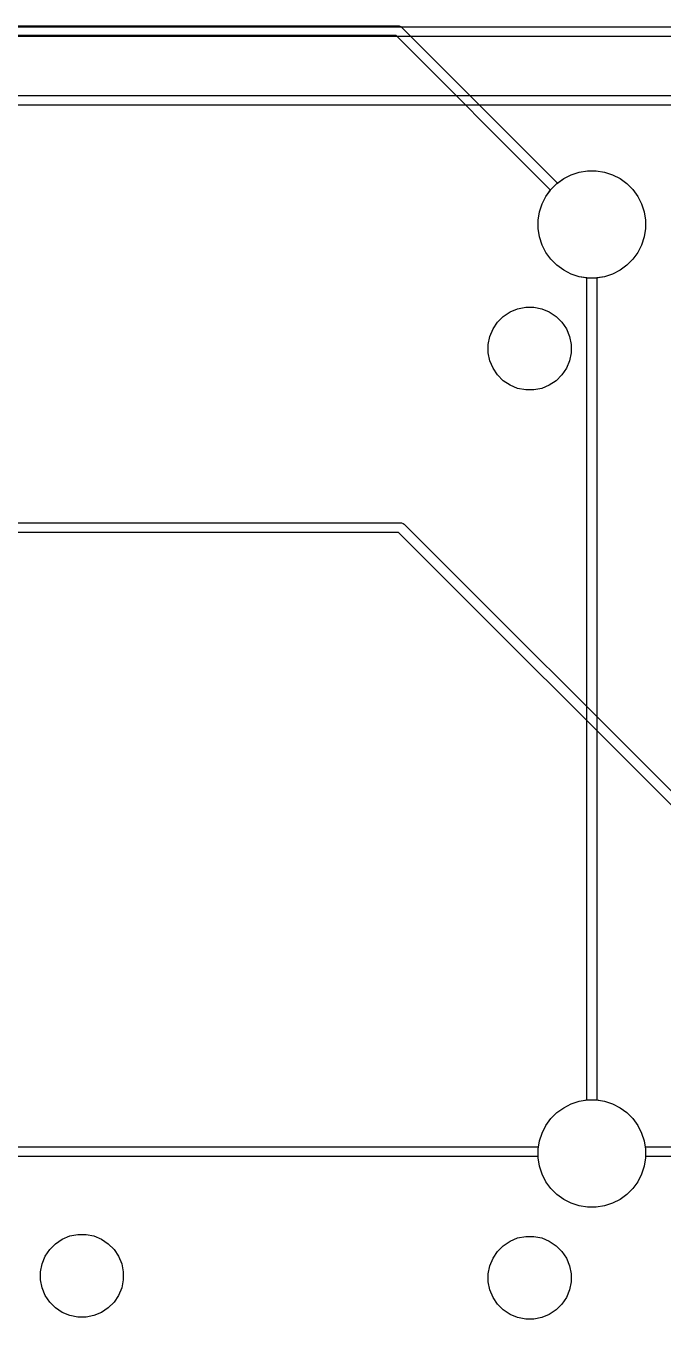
# Model space of a CAD drawing. Header units: inches. Extents: x 4.57 to 7.67, y -3.82 to -2.6.
# Drawn here: x 6.08 to 6.593, y -3.775 to -2.734 of the extents above; entities that cross this region are included whole.
import ezdxf

# ---------------------------------------------------------------- set-up
doc = ezdxf.new("R2010")
doc.units = ezdxf.units.IN
doc.header["$MEASUREMENT"] = 0
doc.layers.add('F.Cu', color=13, linetype='CONTINUOUS', true_color=0xc83434)

msp = doc.modelspace()

# ---------------------------------------------------------------- linework, layer by layer
at = {"layer": 'F.Cu', "linetype": 'CONTINUOUS'}
for p, q in [((5.3875, -2.7339), (6.3795, -2.7339)), ((5.4176, -2.7346), (6.8083, -2.7346)), ((6.3795, -2.7339), (6.3803, -2.7339)), ((6.3803, -2.7339), (6.3817, -2.7345)), ((6.3817, -2.7345), (6.3823, -2.735)), ((6.3823, -2.735), (6.5077, -2.8604)), ((6.3779, -2.7417), (5.3875, -2.7417)), ((6.8066, -2.7425), (5.4192, -2.7425)), ((6.5022, -2.866), (6.3779, -2.7417)), ((5.4625, -2.7898), (6.7423, -2.7898)), ((6.7423, -2.7976), (5.4641, -2.7976)), ((6.5189, -2.8537), (6.5253, -2.8516)), ((6.5189, -2.8537), (6.5253, -2.8516)), ((6.5189, -2.8537), (6.5253, -2.8516)), ((6.5253, -2.8516), (6.532, -2.8505)), ((6.5253, -2.8516), (6.532, -2.8505)), ((6.5253, -2.8516), (6.532, -2.8505)), ((6.532, -2.8505), (6.5388, -2.8505)), ((6.532, -2.8505), (6.5388, -2.8505)), ((6.532, -2.8505), (6.5388, -2.8505)), ((6.5388, -2.8505), (6.5455, -2.8516)), ((6.5388, -2.8505), (6.5455, -2.8516)), ((6.5388, -2.8505), (6.5455, -2.8516)), ((6.5455, -2.8516), (6.552, -2.8537)), ((6.5455, -2.8516), (6.552, -2.8537)), ((6.5455, -2.8516), (6.552, -2.8537)), ((6.5025, -2.8656), (6.5073, -2.8608)), ((6.5025, -2.8656), (6.5073, -2.8608)), ((6.5073, -2.8608), (6.5128, -2.8568)), ((6.5073, -2.8608), (6.5128, -2.8568)), ((6.5077, -2.8604), (6.5128, -2.8568)), ((6.5128, -2.8568), (6.5189, -2.8537)), ((6.5128, -2.8568), (6.5189, -2.8537)), ((6.5128, -2.8568), (6.5189, -2.8537)), ((6.552, -2.8537), (6.5581, -2.8568)), ((6.552, -2.8537), (6.5581, -2.8568)), ((6.552, -2.8537), (6.5581, -2.8568)), ((6.5581, -2.8568), (6.5636, -2.8608)), ((6.5581, -2.8568), (6.5636, -2.8608)), ((6.5581, -2.8568), (6.5636, -2.8608)), ((6.5636, -2.8608), (6.5684, -2.8656)), ((6.5636, -2.8608), (6.5684, -2.8656)), ((6.5636, -2.8608), (6.5684, -2.8656)), ((6.4954, -2.8771), (6.4985, -2.8711)), ((6.4954, -2.8771), (6.4985, -2.8711)), ((6.4954, -2.8771), (6.4985, -2.8711)), ((6.4985, -2.8711), (6.5025, -2.8656)), ((6.4985, -2.8711), (6.5025, -2.8656)), ((6.4985, -2.8711), (6.5022, -2.866)), ((6.5684, -2.8656), (6.5724, -2.8711)), ((6.5684, -2.8656), (6.5724, -2.8711)), ((6.5684, -2.8656), (6.5724, -2.8711)), ((6.5724, -2.8711), (6.5754, -2.8771)), ((6.5724, -2.8711), (6.5754, -2.8771)), ((6.5724, -2.8711), (6.5754, -2.8771)), ((6.4923, -2.8903), (6.4933, -2.8836)), ((6.4923, -2.8903), (6.4933, -2.8836)), ((6.4923, -2.8903), (6.4933, -2.8836)), ((6.4933, -2.8836), (6.4954, -2.8771)), ((6.4933, -2.8836), (6.4954, -2.8771)), ((6.4933, -2.8836), (6.4954, -2.8771)), ((6.5754, -2.8771), (6.5775, -2.8836)), ((6.5754, -2.8771), (6.5775, -2.8836)), ((6.5754, -2.8771), (6.5775, -2.8836)), ((6.5775, -2.8836), (6.5786, -2.8903)), ((6.5775, -2.8836), (6.5786, -2.8903)), ((6.5775, -2.8836), (6.5786, -2.8903)), ((6.4923, -2.8971), (6.4923, -2.8903)), ((6.4923, -2.8971), (6.4923, -2.8903)), ((6.4923, -2.8971), (6.4923, -2.8903)), ((6.5786, -2.8903), (6.5786, -2.8971)), ((6.5786, -2.8903), (6.5786, -2.8971)), ((6.5786, -2.8903), (6.5786, -2.8971)), ((6.4933, -2.9038), (6.4923, -2.8971)), ((6.4933, -2.9038), (6.4923, -2.8971)), ((6.4933, -2.9038), (6.4923, -2.8971)), ((6.4954, -2.9103), (6.4933, -2.9038)), ((6.4954, -2.9103), (6.4933, -2.9038)), ((6.4954, -2.9103), (6.4933, -2.9038)), ((6.5775, -2.9038), (6.5754, -2.9103)), ((6.5775, -2.9038), (6.5754, -2.9103)), ((6.5775, -2.9038), (6.5754, -2.9103)), ((6.5786, -2.8971), (6.5775, -2.9038)), ((6.5786, -2.8971), (6.5775, -2.9038)), ((6.5786, -2.8971), (6.5775, -2.9038)), ((6.4985, -2.9163), (6.4954, -2.9103)), ((6.4985, -2.9163), (6.4954, -2.9103)), ((6.4985, -2.9163), (6.4954, -2.9103)), ((6.5754, -2.9103), (6.5724, -2.9163)), ((6.5754, -2.9103), (6.5724, -2.9163)), ((6.5754, -2.9103), (6.5724, -2.9163)), ((6.5025, -2.9218), (6.4985, -2.9163)), ((6.5025, -2.9218), (6.4985, -2.9163)), ((6.5025, -2.9218), (6.4985, -2.9163)), ((6.5073, -2.9266), (6.5025, -2.9218)), ((6.5073, -2.9266), (6.5025, -2.9218)), ((6.5073, -2.9266), (6.5025, -2.9218)), ((6.5684, -2.9218), (6.5636, -2.9266)), ((6.5684, -2.9218), (6.5636, -2.9266)), ((6.5684, -2.9218), (6.5636, -2.9266)), ((6.5724, -2.9163), (6.5684, -2.9218)), ((6.5724, -2.9163), (6.5684, -2.9218)), ((6.5724, -2.9163), (6.5684, -2.9218)), ((6.5128, -2.9306), (6.5073, -2.9266)), ((6.5128, -2.9306), (6.5073, -2.9266)), ((6.5128, -2.9306), (6.5073, -2.9266)), ((6.5189, -2.9337), (6.5128, -2.9306)), ((6.5189, -2.9337), (6.5128, -2.9306)), ((6.5189, -2.9337), (6.5128, -2.9306)), ((6.5253, -2.9358), (6.5189, -2.9337)), ((6.5253, -2.9358), (6.5189, -2.9337)), ((6.5253, -2.9358), (6.5189, -2.9337)), ((6.5315, -2.9368), (6.5253, -2.9358)), ((6.532, -2.9369), (6.5253, -2.9358)), ((6.532, -2.9369), (6.5253, -2.9358)), ((6.5455, -2.9358), (6.5388, -2.9369)), ((6.5455, -2.9358), (6.5388, -2.9369)), ((6.5455, -2.9358), (6.5394, -2.9368)), ((6.552, -2.9337), (6.5455, -2.9358)), ((6.552, -2.9337), (6.5455, -2.9358)), ((6.552, -2.9337), (6.5455, -2.9358)), ((6.5581, -2.9306), (6.552, -2.9337)), ((6.5581, -2.9306), (6.552, -2.9337)), ((6.5581, -2.9306), (6.552, -2.9337)), ((6.5636, -2.9266), (6.5581, -2.9306)), ((6.5636, -2.9266), (6.5581, -2.9306)), ((6.5636, -2.9266), (6.5581, -2.9306)), ((6.5315, -3.5986), (6.5315, -2.9368)), ((6.5388, -2.9369), (6.532, -2.9369)), ((6.5388, -2.9369), (6.532, -2.9369)), ((6.5394, -2.9368), (6.5394, -3.5986)), ((6.4642, -2.9678), (6.4697, -2.9642)), ((6.4697, -2.9642), (6.4757, -2.9617)), ((6.4757, -2.9617), (6.4822, -2.9604)), ((6.4822, -2.9604), (6.4887, -2.9604)), ((6.4887, -2.9604), (6.4951, -2.9617)), ((6.4951, -2.9617), (6.5012, -2.9642)), ((6.5012, -2.9642), (6.5067, -2.9678)), ((6.4559, -2.9779), (6.4596, -2.9725)), ((6.4596, -2.9725), (6.4642, -2.9678)), ((6.5067, -2.9678), (6.5113, -2.9725)), ((6.5113, -2.9725), (6.5149, -2.9779)), ((6.4521, -2.9904), (6.4534, -2.984)), ((6.4534, -2.984), (6.4559, -2.9779)), ((6.5149, -2.9779), (6.5175, -2.984)), ((6.5175, -2.984), (6.5187, -2.9904)), ((6.4521, -2.997), (6.4521, -2.9904)), ((6.4534, -3.0034), (6.4521, -2.997)), ((6.5187, -2.997), (6.5175, -3.0034)), ((6.5187, -2.9904), (6.5187, -2.997)), ((6.4559, -3.0095), (6.4534, -3.0034)), ((6.5175, -3.0034), (6.5149, -3.0095)), ((6.4596, -3.0149), (6.4559, -3.0095)), ((6.4642, -3.0196), (6.4596, -3.0149)), ((6.5113, -3.0149), (6.5067, -3.0196)), ((6.5149, -3.0095), (6.5113, -3.0149)), ((6.4697, -3.0232), (6.4642, -3.0196)), ((6.4757, -3.0257), (6.4697, -3.0232)), ((6.4822, -3.027), (6.4757, -3.0257)), ((6.4887, -3.027), (6.4822, -3.027)), ((6.4951, -3.0257), (6.4887, -3.027)), ((6.5012, -3.0232), (6.4951, -3.0257)), ((6.5067, -3.0196), (6.5012, -3.0232)), ((5.3855, -3.1339), (6.3815, -3.1339)), ((6.3815, -3.1339), (6.3823, -3.1339)), ((6.3823, -3.1339), (6.3837, -3.1345)), ((6.3799, -3.1417), (5.3855, -3.1417)), ((6.7522, -3.514), (6.3799, -3.1417)), ((6.3837, -3.1345), (6.3843, -3.135)), ((6.3843, -3.135), (6.7577, -3.5085)), ((6.5128, -3.6048), (6.5189, -3.6017)), ((6.5128, -3.6048), (6.5189, -3.6017)), ((6.5128, -3.6048), (6.5189, -3.6017)), ((6.5189, -3.6017), (6.5253, -3.5996)), ((6.5189, -3.6017), (6.5253, -3.5996)), ((6.5189, -3.6017), (6.5253, -3.5996)), ((6.5253, -3.5996), (6.5315, -3.5986)), ((6.5253, -3.5996), (6.532, -3.5986)), ((6.5253, -3.5996), (6.532, -3.5986)), ((6.532, -3.5986), (6.5388, -3.5986)), ((6.532, -3.5986), (6.5388, -3.5986)), ((6.5388, -3.5986), (6.5455, -3.5996)), ((6.5388, -3.5986), (6.5455, -3.5996)), ((6.5394, -3.5986), (6.5455, -3.5996)), ((6.5455, -3.5996), (6.552, -3.6017)), ((6.5455, -3.5996), (6.552, -3.6017)), ((6.5455, -3.5996), (6.552, -3.6017)), ((6.552, -3.6017), (6.5581, -3.6048)), ((6.552, -3.6017), (6.5581, -3.6048)), ((6.552, -3.6017), (6.5581, -3.6048)), ((6.5025, -3.6136), (6.5073, -3.6088)), ((6.5025, -3.6136), (6.5073, -3.6088)), ((6.5025, -3.6136), (6.5073, -3.6088)), ((6.5073, -3.6088), (6.5128, -3.6048)), ((6.5073, -3.6088), (6.5128, -3.6048)), ((6.5073, -3.6088), (6.5128, -3.6048)), ((6.5581, -3.6048), (6.5636, -3.6088)), ((6.5581, -3.6048), (6.5636, -3.6088)), ((6.5581, -3.6048), (6.5636, -3.6088)), ((6.5636, -3.6088), (6.5684, -3.6136)), ((6.5636, -3.6088), (6.5684, -3.6136)), ((6.5636, -3.6088), (6.5684, -3.6136)), ((6.4954, -3.6252), (6.4985, -3.6191)), ((6.4954, -3.6252), (6.4985, -3.6191)), ((6.4954, -3.6252), (6.4985, -3.6191)), ((6.4985, -3.6191), (6.5025, -3.6136)), ((6.4985, -3.6191), (6.5025, -3.6136)), ((6.4985, -3.6191), (6.5025, -3.6136)), ((6.5684, -3.6136), (6.5724, -3.6191)), ((6.5684, -3.6136), (6.5724, -3.6191)), ((6.5684, -3.6136), (6.5724, -3.6191)), ((6.5724, -3.6191), (6.5754, -3.6252)), ((6.5724, -3.6191), (6.5754, -3.6252)), ((6.5724, -3.6191), (6.5754, -3.6252)), ((6.4923, -3.6383), (6.4933, -3.6316)), ((6.4923, -3.6383), (6.4933, -3.6316)), ((6.4926, -3.6362), (6.4933, -3.6316)), ((6.4933, -3.6316), (6.4954, -3.6252)), ((6.4933, -3.6316), (6.4954, -3.6252)), ((6.4933, -3.6316), (6.4954, -3.6252)), ((6.5754, -3.6252), (6.5775, -3.6316)), ((6.5754, -3.6252), (6.5775, -3.6316)), ((6.5754, -3.6252), (6.5775, -3.6316)), ((6.5775, -3.6316), (6.5783, -3.6362)), ((6.5775, -3.6316), (6.5786, -3.6383)), ((6.5775, -3.6316), (6.5786, -3.6383)), ((5.8183, -3.6362), (6.4926, -3.6362)), ((6.4923, -3.6441), (5.8183, -3.6441)), ((6.4923, -3.6451), (6.4923, -3.6383)), ((6.4923, -3.6451), (6.4923, -3.6383)), ((6.4923, -3.6451), (6.4923, -3.6441)), ((6.5783, -3.6362), (7.2479, -3.6362)), ((6.5786, -3.6383), (6.5786, -3.6451)), ((6.5786, -3.6383), (6.5786, -3.6451)), ((7.2479, -3.6441), (6.5786, -3.6441)), ((6.5786, -3.6441), (6.5786, -3.6451)), ((6.4933, -3.6518), (6.4923, -3.6451)), ((6.4933, -3.6518), (6.4923, -3.6451)), ((6.4933, -3.6518), (6.4923, -3.6451)), ((6.4954, -3.6583), (6.4933, -3.6518)), ((6.4954, -3.6583), (6.4933, -3.6518)), ((6.4954, -3.6583), (6.4933, -3.6518)), ((6.5775, -3.6518), (6.5754, -3.6583)), ((6.5775, -3.6518), (6.5754, -3.6583)), ((6.5775, -3.6518), (6.5754, -3.6583)), ((6.5786, -3.6451), (6.5775, -3.6518)), ((6.5786, -3.6451), (6.5775, -3.6518)), ((6.5786, -3.6451), (6.5775, -3.6518)), ((6.4985, -3.6644), (6.4954, -3.6583)), ((6.4985, -3.6644), (6.4954, -3.6583)), ((6.4985, -3.6644), (6.4954, -3.6583)), ((6.5025, -3.6699), (6.4985, -3.6644)), ((6.5025, -3.6699), (6.4985, -3.6644)), ((6.5025, -3.6699), (6.4985, -3.6644)), ((6.5724, -3.6644), (6.5684, -3.6699)), ((6.5724, -3.6644), (6.5684, -3.6699)), ((6.5724, -3.6644), (6.5684, -3.6699)), ((6.5754, -3.6583), (6.5724, -3.6644)), ((6.5754, -3.6583), (6.5724, -3.6644)), ((6.5754, -3.6583), (6.5724, -3.6644)), ((6.5073, -3.6747), (6.5025, -3.6699)), ((6.5073, -3.6747), (6.5025, -3.6699)), ((6.5073, -3.6747), (6.5025, -3.6699)), ((6.5128, -3.6787), (6.5073, -3.6747)), ((6.5128, -3.6787), (6.5073, -3.6747)), ((6.5128, -3.6787), (6.5073, -3.6747)), ((6.5636, -3.6747), (6.5581, -3.6787)), ((6.5636, -3.6747), (6.5581, -3.6787)), ((6.5636, -3.6747), (6.5581, -3.6787)), ((6.5684, -3.6699), (6.5636, -3.6747)), ((6.5684, -3.6699), (6.5636, -3.6747)), ((6.5684, -3.6699), (6.5636, -3.6747)), ((6.5189, -3.6817), (6.5128, -3.6787)), ((6.5189, -3.6817), (6.5128, -3.6787)), ((6.5189, -3.6817), (6.5128, -3.6787)), ((6.5253, -3.6838), (6.5189, -3.6817)), ((6.5253, -3.6838), (6.5189, -3.6817)), ((6.5253, -3.6838), (6.5189, -3.6817)), ((6.532, -3.6849), (6.5253, -3.6838)), ((6.532, -3.6849), (6.5253, -3.6838)), ((6.532, -3.6849), (6.5253, -3.6838)), ((6.5388, -3.6849), (6.532, -3.6849)), ((6.5388, -3.6849), (6.532, -3.6849)), ((6.5388, -3.6849), (6.532, -3.6849)), ((6.5455, -3.6838), (6.5388, -3.6849)), ((6.5455, -3.6838), (6.5388, -3.6849)), ((6.5455, -3.6838), (6.5388, -3.6849)), ((6.552, -3.6817), (6.5455, -3.6838)), ((6.552, -3.6817), (6.5455, -3.6838)), ((6.552, -3.6817), (6.5455, -3.6838)), ((6.5581, -3.6787), (6.552, -3.6817)), ((6.5581, -3.6787), (6.552, -3.6817)), ((6.5581, -3.6787), (6.552, -3.6817)), ((6.0993, -3.7189), (6.104, -3.7143)), ((6.104, -3.7143), (6.1094, -3.7106)), ((6.1094, -3.7106), (6.1155, -3.7081)), ((6.1155, -3.7081), (6.1219, -3.7069)), ((6.1219, -3.7069), (6.1285, -3.7069)), ((6.1285, -3.7069), (6.1349, -3.7081)), ((6.1349, -3.7081), (6.141, -3.7106)), ((6.141, -3.7106), (6.1464, -3.7143)), ((6.1464, -3.7143), (6.1511, -3.7189)), ((6.4596, -3.7205), (6.4642, -3.7159)), ((6.4642, -3.7159), (6.4697, -3.7122)), ((6.4697, -3.7122), (6.4757, -3.7097)), ((6.4757, -3.7097), (6.4822, -3.7084)), ((6.4822, -3.7084), (6.4887, -3.7084)), ((6.4887, -3.7084), (6.4951, -3.7097)), ((6.4951, -3.7097), (6.5012, -3.7122)), ((6.5012, -3.7122), (6.5067, -3.7159)), ((6.5067, -3.7159), (6.5113, -3.7205)), ((6.0932, -3.7304), (6.0957, -3.7244)), ((6.0957, -3.7244), (6.0993, -3.7189)), ((6.1511, -3.7189), (6.1547, -3.7244)), ((6.1547, -3.7244), (6.1572, -3.7304)), ((6.4534, -3.732), (6.4559, -3.726)), ((6.4559, -3.726), (6.4596, -3.7205)), ((6.5113, -3.7205), (6.5149, -3.726)), ((6.5149, -3.726), (6.5175, -3.732)), ((6.0919, -3.7369), (6.0932, -3.7304)), ((6.0919, -3.7434), (6.0919, -3.7369)), ((6.1572, -3.7304), (6.1585, -3.7369)), ((6.1585, -3.7369), (6.1585, -3.7434)), ((6.4521, -3.7385), (6.4534, -3.732)), ((6.5175, -3.732), (6.5187, -3.7385)), ((6.0932, -3.7499), (6.0919, -3.7434)), ((6.1585, -3.7434), (6.1572, -3.7499)), ((6.4521, -3.745), (6.4521, -3.7385)), ((6.4534, -3.7514), (6.4521, -3.745)), ((6.5187, -3.745), (6.5175, -3.7514)), ((6.5187, -3.7385), (6.5187, -3.745)), ((6.0957, -3.7559), (6.0932, -3.7499)), ((6.0993, -3.7614), (6.0957, -3.7559)), ((6.1547, -3.7559), (6.1511, -3.7614)), ((6.1572, -3.7499), (6.1547, -3.7559)), ((6.4559, -3.7575), (6.4534, -3.7514)), ((6.4596, -3.763), (6.4559, -3.7575)), ((6.5149, -3.7575), (6.5113, -3.763)), ((6.5175, -3.7514), (6.5149, -3.7575)), ((6.104, -3.766), (6.0993, -3.7614)), ((6.1094, -3.7697), (6.104, -3.766)), ((6.1464, -3.766), (6.141, -3.7697)), ((6.1511, -3.7614), (6.1464, -3.766)), ((6.4642, -3.7676), (6.4596, -3.763)), ((6.4697, -3.7712), (6.4642, -3.7676)), ((6.5067, -3.7676), (6.5012, -3.7712)), ((6.5113, -3.763), (6.5067, -3.7676)), ((6.1155, -3.7722), (6.1094, -3.7697)), ((6.1219, -3.7735), (6.1155, -3.7722)), ((6.1285, -3.7735), (6.1219, -3.7735)), ((6.1349, -3.7722), (6.1285, -3.7735)), ((6.141, -3.7697), (6.1349, -3.7722)), ((6.4757, -3.7738), (6.4697, -3.7712)), ((6.4822, -3.775), (6.4757, -3.7738)), ((6.4887, -3.775), (6.4822, -3.775)), ((6.4951, -3.7738), (6.4887, -3.775)), ((6.5012, -3.7712), (6.4951, -3.7738))]:
    msp.add_line(p, q, dxfattribs=at)

doc.saveas('drawing.dxf')
